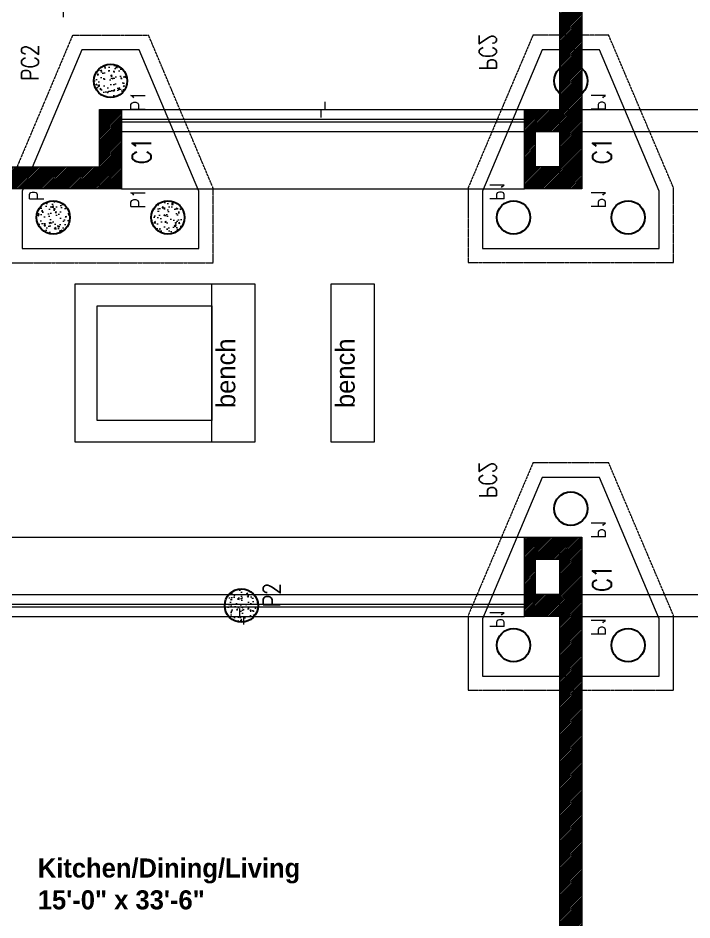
# Model space of a CAD drawing. Header units: metres. Extents: x 5205117 to 5948571, y 646915 to 1143748.
# Drawn here: x 5371247 to 5378304, y 844368 to 853814 of the extents above; entities that cross this region are included whole.
import ezdxf

# ---------------------------------------------------------------- set-up
doc = ezdxf.new("R2010")
doc.units = ezdxf.units.M
doc.header["$MEASUREMENT"] = 0
doc.linetypes.add('DASHED', pattern=[0.75, 0.5, -0.25])
doc.linetypes.add('HIDDEN', pattern=[0.375, 0.25, -0.125])
doc.layers.get('0').update_dxf_attribs({"color": 1, "linetype": 'DASHED', "lineweight": 30})
for name, color, linetype, lineweight in [('A-Floor drop', 7, 'Continuous', 5), ('CAR', 251, 'Continuous', 0), ('road ht', 8, 'Continuous', 5), ('S-C-0-UP TO F.F', 6, 'Continuous', 20), ('S-FOUND-EXCAVATION', 253, 'HIDDEN', 0), ('S-FOUND-FOOTING', 7, 'Continuous', 15), ('S-PILE', 96, 'Continuous', 30), ('S-TEXT COL.', 1, 'Continuous', 0), ('S-TEXT PILE', 7, 'Continuous', 0)]:
    doc.layers.add(name, color=color, linetype=linetype, lineweight=lineweight)
doc.styles.add('CENTURY GOTHIC', font='GOTHIC.TTF')
doc.styles.add('SETU 1', font='romans.shx', dxfattribs={"width": 0.8})

# ---------------------------------------------------------------- blocks, each defined once
blk = doc.blocks.new('P2')
at = {"layer": 'S-PILE', "lineweight": 0}
h = blk.add_hatch(dxfattribs=at)
h.set_pattern_fill('AR-CONC', color=256, scale=20)
h.set_pattern_definition([(49.99999999999999, (0, 0), (143.4520365201507, -12.55042699651902), [15, -165]), (355, (0, 0), (-27.7502667226, 150.4384267400024), [12, -132]), (100.45144446, (11.9543362, -1.0458688), (115.7017693454224, 137.8879981937259), [12.7480384, -140.2284224]), (46.18420000000001, (0, 40), (213.4482661343145, -33.10385615861531), [22.5, -247.5]), (96.63563549, (17.787349, 37.2413386), (186.9323891348457, 194.8237201549101), [19.1220684, -210.342752]), (351.1841639899999, (0, 40), (186.9323890109546, 194.823720053998), [18, -198.0000002]), (21, (20, 30), (119.3814104236923, -80.52377813306776), [15, -165]), (326.0000000000001, (20, 30), (48.66306638431634, 145.0300090093706), [12, -132]), (71.45144474, (29.9484508, 23.2896852), (168.0444753459942, 64.50623056127077), [12.748038, -140.2284224]), (37.50000000000001, (0, 0), (2.431971063458134, 66.5787707662623), [0, -130.4, 0, -134, 0, -132.5]), (7.499999999999999, (0, 0), (52.61390748842972, 78.88234237647205), [0, -76.39999999999999, 0, -127.4, 0, -50.5]), (327.5, (-44.6, 0), (106.7644872344818, -4.510974346875951), [0, -50, 0, -156, 0, -207]), (317.5, (-64.6, 0), (116.6372338684772, 20.02099646646354), [0, -65, 0, -103.6, 0, -147])])
edge = h.paths.add_edge_path()
edge.add_arc((0, 0), 175, 0, 360)
at = {"layer": 'S-PILE'}
blk.add_circle((0, 0), 175, dxfattribs=at)
blk = doc.blocks.new('A$C7c08563d')
at = {"layer": 'S-FOUND-EXCAVATION'}
blk.add_lwpolyline([(396.4351890394464, 1194.642301967368), (1075.000013267621, -402.8902843333781), (1075.000013267621, -1185.494124603923), (-1074.999986732379, -1185.494124603923), (-1074.999986732379, -402.8902856479399), (-396.4351908704266, 1194.642301967368)], close=True, dxfattribs=at)
at = {"layer": 'S-FOUND-FOOTING', "color": 202}
blk.add_lwpolyline([(299.9999999976717, 1040), (925.0000132936984, -440.1363782761618), (925.0000132936984, -1040.136426571291), (-924.9999867063016, -1040.136426571291), (-924.9999867063016, -440.1363782761618), (-300.0000000018626, 1040), (299.9999999976717, 1040)], dxfattribs=at)
at = {"layer": 'S-PILE', "xscale": -1}
for p in [(-1.862645149230957e-09, 715), (-599.9999948553741, -715), (600.0000051446259, -714.9999999995343)]:
    blk.add_blockref('P2', p, dxfattribs=at)
at = {"layer": 'S-TEXT COL.', "color": 7, "style": 'SETU 1', "width": 0.8}
blk.add_text('PC2', height=180, rotation=90, dxfattribs=at).set_placement((959.1357152175005, 825.2218978604669))
at = {"layer": 'S-TEXT PILE', "style": 'SETU 1', "width": 0.8}
for p in [(-213.8690030621092, 399.5815817179773), (848.247587381431, -541.0129828012232), (-213.8690030621092, -620.3456140488161)]:
    blk.add_text('P1', height=150, rotation=90, dxfattribs=at).set_placement(p)
blk = doc.blocks.new('fdgdg')
at = {"layer": 'S-C-0-UP TO F.F'}
h = blk.add_hatch(color=251, dxfattribs=at)
h.dxf.hatch_style = 1
h.paths.add_polyline_path([(4263160.381237108, 946580.6223521344), (4263390.381237108, 946580.6223521344), (4263390.381237108, 947410.6223521344), (4263160.381237108, 947410.6223521344)])
h = blk.add_hatch(color=251, dxfattribs=at)
h.dxf.hatch_style = 1
h.paths.add_polyline_path([(4267980.381237108, 946580.6222605817), (4268210.381237108, 946580.6222605817), (4268210.381237108, 947410.6222605817), (4267980.381237108, 947410.6222605817)])
h = blk.add_hatch(color=251, dxfattribs=at)
h.dxf.hatch_style = 1
h.paths.add_polyline_path([(4267980.381237108, 942100.6223521344), (4268210.381237108, 942100.6223521344), (4268210.381237108, 942930.6223521344), (4267980.381237108, 942930.6223521344)])
at = {"layer": 'S-C-0-UP TO F.F', "color": 5}
for points in [[(4263390.381237108, 946580.6223521344), (4263160.381237108, 946580.6223521344), (4263160.381237108, 947410.6223521344), (4263390.381237108, 947410.6223521344)], [(4268210.381237108, 946580.6222605817), (4267980.381237108, 946580.6222605817), (4267980.381237108, 947410.6222605817), (4268210.381237108, 947410.6222605817)], [(4268210.381237108, 942100.6223521344), (4267980.381237108, 942100.6223521344), (4267980.381237108, 942930.6223521344), (4268210.381237108, 942930.6223521344)]]:
    blk.add_lwpolyline(points, close=True, dxfattribs=at)
at = {"layer": 'S-FOUND-EXCAVATION'}
blk.add_lwpolyline([(4264350.381225131, 945805.6223629648), (4264350.381225131, 946585.9934830526), (4263674.866921208, 948185.7587895365), (4262875.895557293, 948185.7587895365), (4262232.469367901, 946661.9852065044), (4261582.675534354, 947805.6223629648), (4257288.0869682, 947805.6223629648), (4256600.381243458, 946595.26030578), (4256600.381243458, 945805.6223629648)], close=True, dxfattribs=at)
at = {"layer": 'S-FOUND-FOOTING', "color": 202}
blk.add_lwpolyline([(4262975.381238427, 948035.7587895365), (4262350.381225131, 946555.6224112595), (4262350.381225131, 945955.6223629648), (4264200.381225131, 945955.6223629648), (4264200.381225131, 946555.6224112595), (4263575.381238427, 948035.7587895365), (4262975.381238427, 948035.7587895365)], dxfattribs=at)
at = {"xscale": -1}
for p in [(4268095.381237108, 946995.6222605817), (4268095.381237108, 942515.6223521344)]:
    blk.add_blockref('A$C7c08563d', p, dxfattribs=at)
at = {"layer": 'S-PILE'}
for p in [(4263275.381238427, 947710.6223890539), (4262675.381233281, 946280.6223890549), (4263875.381233281, 946280.6223890539), (4264645.381235201, 942215.6223703073)]:
    blk.add_blockref('P2', p, dxfattribs=at)
at = {"layer": 'S-TEXT COL.', "color": 7, "style": 'SETU 1', "width": 0.8}
blk.add_text('PC2', height=180, rotation=90, dxfattribs=at).set_placement((4262522.331514033, 947710.2384898821))
at = {"layer": 'S-TEXT COL.', "color": 1, "true_color": 0xe61414, "style": 'SETU 1', "width": 0.8}
for p in [(4263701.372353936, 946839.5944052944, 5.293787952852549e-08), (4268521.372355426, 946839.594277109, 5.293787952852549e-08), (4268521.372355426, 942359.5943686618, 5.293787952852549e-08)]:
    blk.add_text('C1', height=200, rotation=90, dxfattribs=at).set_placement(p)
at = {"layer": 'S-TEXT PILE', "style": 'SETU 1', "width": 0.8}
for s, height, p in [('P1', 150, (4263639.250241487, 947395.2039707722)), ('P1', 150, (4262577.133651043, 946454.6094062524)), ('P1', 150, (4263639.250241487, 946375.2767750053)), ('P2', 180, (4265051.876268794, 942199.1724825064))]:
    blk.add_text(s, height=height, rotation=90, dxfattribs=at).set_placement(p)
blk = doc.blocks.new('drop')
at = {"layer": 'A-Floor drop', "ltscale": 3, "const_width": 0.01875}
blk.add_lwpolyline([(-0.1124999999983629, 0.02812499999959073), (0, 0.02812499999959073), (0, -0.02812499999959073), (0.1125000000010914, -0.02812499999959073)], dxfattribs=at)
blk = doc.blocks.new('ghgd')
at = {"layer": 'CAR', "ltscale": 10, "transparency": 33554559}
h = blk.add_hatch(dxfattribs=at)
h.set_pattern_fill('ANSI31', color=256, scale=100, angle=180)
h.set_pattern_definition([(225, (2960271.305681674, -188940.8567231777), (8.83883476483184, -8.838834764831851), [])])
h.paths.add_polyline_path([(5366730.711225001, 848675.5877385256), (5366730.711225001, 850085.5877386448), (5368530.711225001, 850085.5877386448), (5368530.711225001, 847995.5877385256), (5368415.711225955, 847995.5877385256), (5368415.711225955, 847545.5877385256), (5368645.711225001, 847545.5877385256), (5368645.711225001, 851225.5877386448), (5368530.711225001, 851225.5877386448), (5368530.711225001, 850200.5877386448), (5366730.711225001, 850200.5877386448), (5366730.711225001, 853905.5877385256), (5368415.711225955, 853905.5877385256), (5368415.711225955, 852025.5877385256), (5368645.711225001, 852025.5877385256), (5368645.711225001, 854135.5877385256), (5366500.711225955, 854135.5877385256), (5366500.711225955, 848675.5877385256)])
h.paths.add_polyline_path([(5366500.711225955, 842028.0877386448), (5366500.711225955, 847775.5877385256), (5367515.711225001, 847775.5877385256), (5367515.711225001, 847545.5877385256), (5366730.711225001, 847545.5877385256), (5366730.711225001, 842970.5877386448), (5367515.711225001, 842970.5877386448), (5367515.711225001, 842740.5877385256), (5366730.711225001, 842740.5877385256), (5366730.711225001, 841215.5877386448), (5368415.711225955, 841215.5877386448), (5368415.711225955, 842970.5877386448), (5368645.711225001, 842970.5877386448), (5368645.711225001, 840985.5877385256), (5366500.711225955, 840985.5877385256), (5366500.711225955, 841928.0877385256), (5366600.711225001, 841928.0877385256), (5366600.711225001, 842028.0877386448)])
h.paths.add_polyline_path([(5376665.711225955, 852625.5877385256), (5376920.711225955, 852625.5877385256), (5376920.711225955, 852255.5877385256), (5376665.711225955, 852255.5877385256)], flags=16)
h.paths.add_polyline_path([(5376920.711225955, 852855.5877386448), (5376920.711225955, 856505.5877385256), (5376550.711225001, 856505.5877385256), (5376550.711225001, 858710.5877386448), (5377150.708561389, 858709.8687417624), (5377150.711225001, 852025.5877385256), (5376550.711225001, 852025.5877385256), (5376550.711225001, 852855.5877386448)])
h.paths.add_polyline_path([(5376920.711225955, 856735.5877385256), (5376665.711225955, 856735.5877385256), (5376665.711225955, 858480.5877386448), (5376920.711225955, 858480.5877386448)], flags=16)
h.paths.add_polyline_path([(5370250.711225955, 854020.5877385256), (5370250.711225955, 860420.5877385256), (5372100.711225001, 860420.5877385256), (5372100.711225001, 853905.5877385256), (5372330.711225955, 853905.5877385256), (5372330.711225955, 860650.5877385256), (5370020.711225001, 860650.5877385256), (5370020.711225001, 853905.5877385256), (5371300.711225001, 853905.5877385256), (5371300.711225001, 854020.5877385256)])
h.paths.add_polyline_path([(5370020.711225001, 852905.5877385256), (5370250.711225955, 852905.5877385256), (5370250.711225955, 852255.5877385256), (5372100.711225001, 852255.5877385256), (5372100.711225001, 852855.5877386448), (5372330.711225955, 852855.5877386448), (5372330.711225955, 852025.5877385256), (5370020.711225001, 852025.5877385256)])
h.paths.add_polyline_path([(5370735.711225001, 848260.5877385256), (5370735.711225001, 847775.5877385256), (5370250.711225955, 847775.5877385256), (5370250.711225955, 848260.5877385256)], flags=16)
h.paths.add_polyline_path([(5370850.711225001, 848375.5877385256), (5370850.711225001, 847545.5877385256), (5370020.711225001, 847545.5877385256), (5370020.711225001, 848375.5877385256)])
h.paths.add_polyline_path([(5366730.711225001, 856250.5877385256), (5368415.711225955, 856250.5877385256), (5368415.711225955, 856505.5877385256), (5366730.711225001, 856505.5877385256)], flags=16)
h.paths.add_polyline_path([(5366500.711225955, 856135.5877385256), (5368645.711225001, 856135.5877385256), (5368645.711225001, 856735.5877385256), (5366500.711225955, 856735.5877385256)])
h.paths.add_polyline_path([(5376920.711225955, 847775.5877385256), (5376665.711225955, 847775.5877385256), (5376665.711225955, 848145.5877385256), (5376920.711225955, 848145.5877385256)], flags=16)
h.paths.add_polyline_path([(5376665.711225955, 841215.5877386448), (5376665.711225955, 842740.5877385256), (5376920.711225955, 842740.5877385256), (5376920.711225955, 841215.5877386448)], flags=16)
h.paths.add_polyline_path([(5376550.711225001, 840985.5877385256), (5376550.711225001, 842970.5877386448), (5376920.711225955, 842970.5877386448), (5376920.711225955, 847545.5877385256), (5376550.711225001, 847545.5877385256), (5376550.711225001, 848375.5877385256), (5377150.711225001, 848375.5877385256), (5377150.711225001, 840985.5877385256)])
at = {"layer": 'CAR', "ltscale": 5, "transparency": 33554559}
for p, q in [((5372330.711225955, 852855.5877386448), (5376550.711225001, 852855.5877386448)), ((5372330.711225955, 852755.5877385256), (5376550.711225001, 852755.5877385256)), ((5372330.711225955, 852725.5877386448), (5376550.711225001, 852725.5877386448)), ((5372330.711225955, 852625.5877385256), (5376550.711225001, 852625.5877385256)), ((5372330.711225955, 852025.5877385256), (5376550.711225001, 852025.5877385256)), ((5370850.711225001, 848375.5877385256), (5376550.711225001, 848375.5877385256)), ((5370850.711225001, 847775.5877385256), (5376550.711225001, 847775.5877385256)), ((5370850.711225001, 847675.5877385256), (5376550.711225001, 847675.5877385256)), ((5370850.711225001, 847645.5877385256), (5376550.711225001, 847645.5877385256)), ((5370850.711225001, 847545.5877385256), (5376550.711225001, 847545.5877385256))]:
    blk.add_line(p, q, dxfattribs=at)
at = {"layer": 'CAR', "ltscale": 0.01, "transparency": 33554559}
for p, q in [((5377150.711225001, 852625.5877385256), (5381208.955687705, 852625.5877385589)), ((5377150.711225001, 847775.5877385256), (5381208.955687705, 847775.5877385589)), ((5377150.711225001, 847545.5877385256), (5381208.955687705, 847545.5877385589))]:
    blk.add_line(p, q, dxfattribs=at)
at = {"layer": 'CAR', "ltscale": 200, "transparency": 33554559}
for p, q in [((5372330.711225955, 852025.5877385256), (5376550.711225001, 852025.5877385256)), ((5370850.711225001, 848375.5877385256), (5376550.711225001, 848375.5877385256))]:
    blk.add_line(p, q, dxfattribs=at)
at = {"layer": 'CAR', "transparency": 33554559}
for points in [[(5376920.711225955, 852855.5877386448), (5376920.711225955, 856505.5877385256), (5376550.711225001, 856505.5877385256), (5376550.711225001, 858710.5877386448), (5377150.708561389, 858709.8687417624), (5377150.711225001, 852025.5877385256), (5376550.711225001, 852025.5877385256), (5376550.711225001, 852855.5877386448)], [(5370020.711225001, 852905.5877385256), (5370250.711225955, 852905.5877385256), (5370250.711225955, 852255.5877385256), (5372100.711225001, 852255.5877385256), (5372100.711225001, 852855.5877386448), (5372330.711225955, 852855.5877386448), (5372330.711225955, 852025.5877385256), (5370020.711225001, 852025.5877385256)], [(5376665.711225955, 852625.5877385256), (5376920.711225955, 852625.5877385256), (5376920.711225955, 852255.5877385256), (5376665.711225955, 852255.5877385256)], [(5376550.711225001, 840985.5877385256), (5376550.711225001, 842970.5877386448), (5376920.711225955, 842970.5877386448), (5376920.711225955, 847545.5877385256), (5376550.711225001, 847545.5877385256), (5376550.711225001, 848375.5877385256), (5377150.711225001, 848375.5877385256), (5377150.711225001, 840985.5877385256), (5376550.711225001, 840985.5877385256)], [(5376920.711225955, 847775.5877385256), (5376665.711225955, 847775.5877385256), (5376665.711225955, 848145.5877385256), (5376920.711225955, 848145.5877385256)]]:
    blk.add_lwpolyline(points, close=True, dxfattribs=at)
at = {"layer": 'CAR', "ltscale": 0.01, "transparency": 33554559}
blk.add_lwpolyline([(5377150.711225001, 852855.5877386448), (5381208.955687705, 852855.5877386781)], dxfattribs=at)
at = {"layer": 'CAR', "ltscale": 5, "transparency": 33554559}
blk.add_lwpolyline([(5373275.711225001, 849370.5877385256), (5371845.711225001, 849370.5877385256), (5371845.711225001, 851030.5877385256), (5373275.711225001, 851030.5877385256)], dxfattribs=at)
for points in [[(5373275.711225001, 849370.5877385256), (5373275.711225001, 851030.5877385256), (5373725.711225001, 851030.5877385256), (5373725.711225001, 849370.5877385256)], [(5374525.711225001, 849370.5877385256), (5374525.711225001, 851030.5877385256), (5374975.711225001, 851030.5877385256), (5374975.711225001, 849370.5877385256)], [(5372075.711225001, 849600.5877386448), (5372075.711225001, 850800.5877385256), (5373275.711225001, 850800.5877385256), (5373275.711225001, 849600.5877386448)]]:
    blk.add_lwpolyline(points, close=True, dxfattribs=at)
at = {"layer": 'CAR', "ltscale": 6, "transparency": 33554559, "yscale": 750, "zscale": 750, "rotation": 270}
for p, xscale in [((5371700.711225001, 853905.5877385256), -750), ((5374440.711225001, 852855.5877386448), 750), ((5373589.711225001, 847545.5877385256), -750)]:
    blk.add_blockref('drop', p, dxfattribs=dict(at, xscale=xscale))
at = {"layer": 'CAR', "transparency": 33554559, "char_height": 218.3406113537118, "width": 241.1239689742731, "attachment_point": 5, "rotation": 90.00000000000003, "style": 'CENTURY GOTHIC'}
for insert in [(5373423.359070269, 850093.4586202023), (5374673.359070269, 850093.4586202023)]:
    blk.add_mtext('{\\fCentury Gothic|b0|i0|c0|p34;\\H0.91667x;bench}', dxfattribs=dict(at, insert=insert))
at = {"layer": 'CAR', "transparency": 33554559, "insert": (5373968.50224193, 844743.2695004251), "char_height": 200, "width": 5030.203356218762, "attachment_point": 5, "style": 'CENTURY GOTHIC'}
blk.add_mtext('\\pxql;{\\fCentury Gothic|b1|i0|c0|p34;Kitchen/Dining/Living\\P15\'-0" x 33\'-6"}', dxfattribs=at)

msp = doc.modelspace()

# ---------------------------------------------------------------- block references
at = {"layer": 'road ht', "transparency": 33554559}
msp.add_blockref('ghgd', (0, 0), dxfattribs=at)
at = {"layer": 'road ht'}
msp.add_blockref('fdgdg', (1108940.329987893, -94555.03461360885), dxfattribs=at)

doc.saveas('drawing.dxf')
